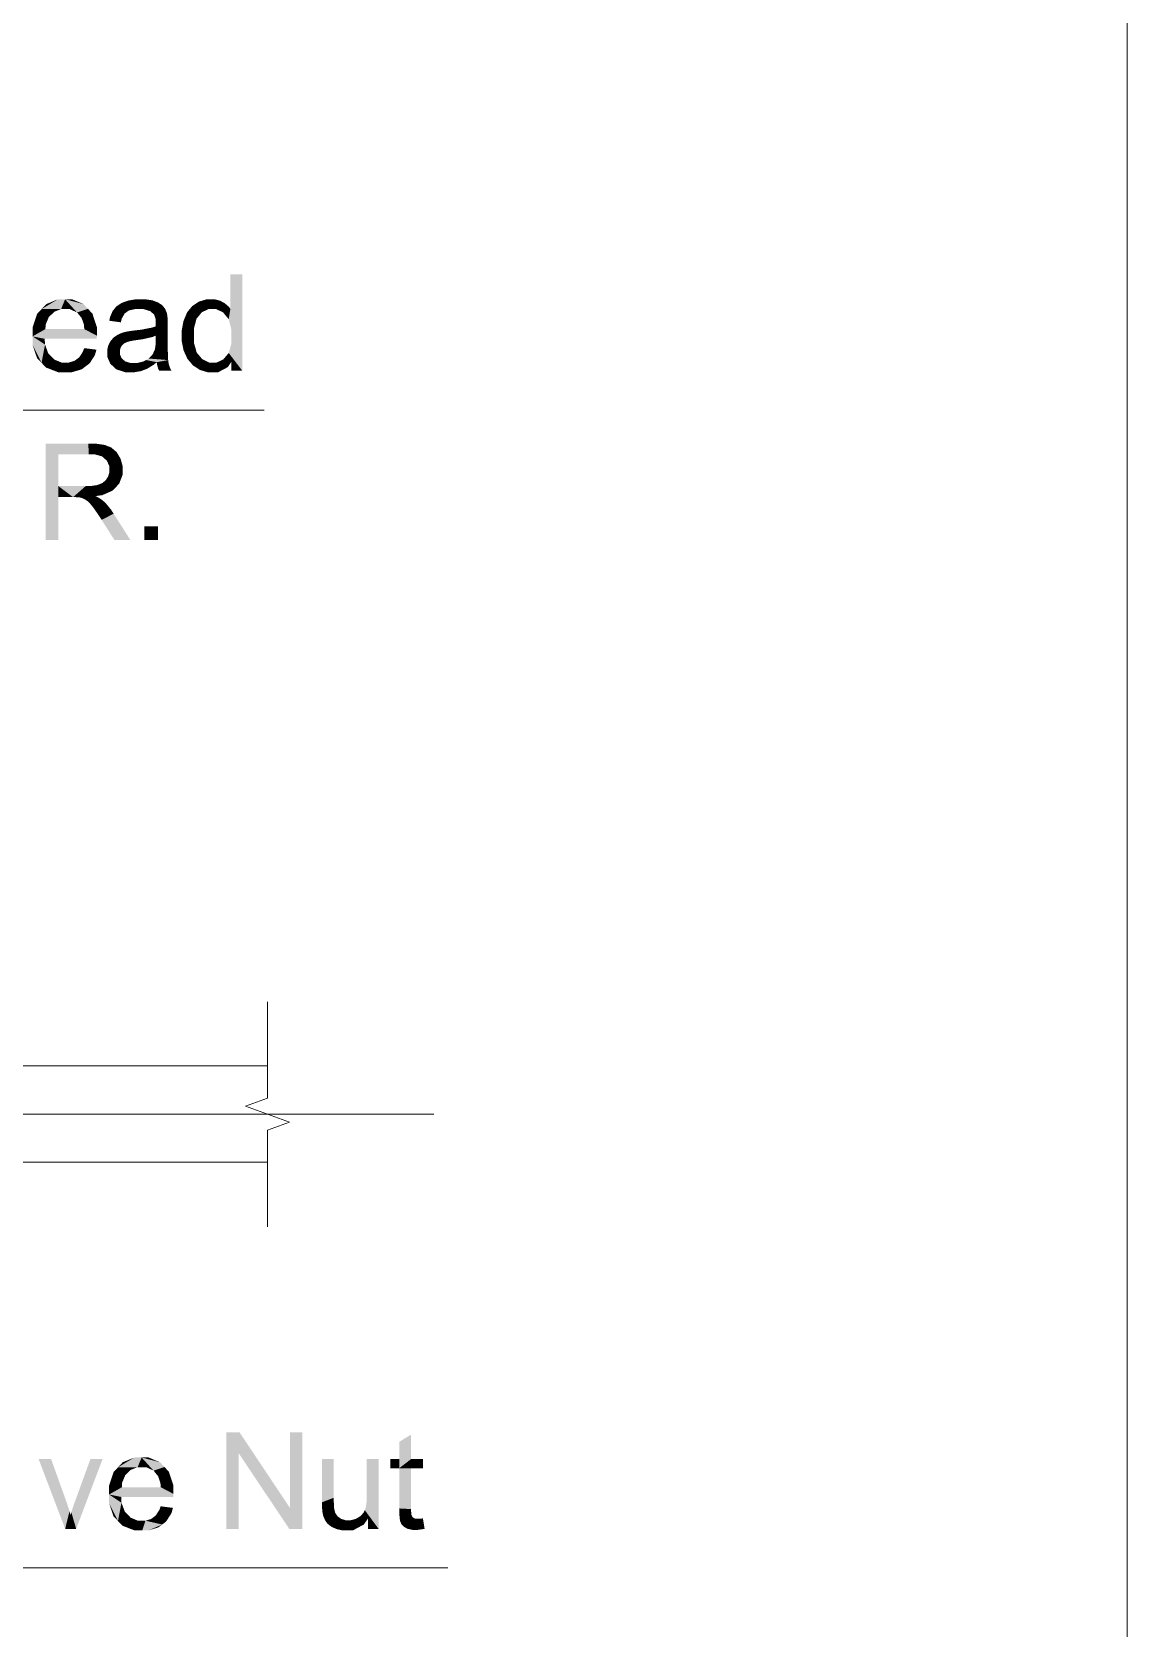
# Model space of a CAD drawing. Header units: millimetres. Extents: x 2 to 579, y 1 to 405.
# Drawn here: x 264.9 to 280.24, y 84.59 to 106.95 of the extents above; entities that cross this region are included whole.
import ezdxf

# ---------------------------------------------------------------- set-up
doc = ezdxf.new("R2010")
doc.units = ezdxf.units.MM
doc.linetypes.add('XKITLINE00', pattern=[0])
doc.layers.add('LinkedObject', color=7, linetype='Continuous', lineweight=0)

# ---------------------------------------------------------------- blocks, each defined once
blk = doc.blocks.new('*A4')
at = {"layer": 'LinkedObject'}
for points in [[(267.848, 103.555), (267.682, 103.071), (267.682, 103.555)], [(267.848, 103.555), (267.697, 102.78), (267.682, 103.071)], [(267.697, 102.78), (267.848, 103.555), (267.848, 102.205)], [(265.265, 103.206), (265.037, 103.069), (265.101, 103.137)], [(265.366, 103.206), (265.037, 103.069), (265.265, 103.206)], [(265.31, 103.069), (265.037, 103.069), (265.366, 103.206)], [(265.31, 103.069), (265.366, 103.206), (265.367, 103.069)], [(265.366, 103.206), (265.43, 103.069), (265.367, 103.069)], [(265.624, 103.139), (265.366, 103.206), (265.464, 103.206)], [(265.686, 103.072), (265.366, 103.206), (265.624, 103.139)], [(265.533, 103.021), (265.366, 103.206), (265.686, 103.072)], [(265.43, 103.069), (265.366, 103.206), (265.533, 103.021)], [(266.083, 103.105), (266.257, 103.048), (266.057, 103.073)], [(266.156, 103.154), (266.257, 103.048), (266.083, 103.105)], [(266.204, 103.171), (266.257, 103.048), (266.156, 103.154)], [(266.363, 103.206), (266.204, 103.171), (266.252, 103.188)], [(266.343, 103.068), (266.204, 103.171), (266.363, 103.206)], [(266.257, 103.048), (266.204, 103.171), (266.343, 103.068)], [(266.343, 103.068), (266.363, 103.206), (266.401, 103.068)], [(266.401, 103.068), (266.363, 103.206), (266.464, 103.068)], [(266.426, 103.206), (266.464, 103.068), (266.363, 103.206)], [(266.59, 103.191), (266.426, 103.206), (266.488, 103.206)], [(266.629, 103.176), (266.426, 103.206), (266.59, 103.191)], [(266.558, 103.04), (266.426, 103.206), (266.629, 103.176)], [(266.464, 103.068), (266.426, 103.206), (266.558, 103.04)], [(266.558, 103.04), (266.629, 103.176), (266.59, 103.012)], [(266.59, 103.012), (266.629, 103.176), (266.613, 102.991)], [(266.629, 103.176), (266.637, 102.92), (266.613, 102.991)], [(266.744, 103.102), (266.637, 102.92), (266.629, 103.176)], [(266.726, 103.124), (266.629, 103.176), (266.668, 103.161)], [(266.744, 103.102), (266.629, 103.176), (266.726, 103.124)], [(266.763, 103.08), (266.637, 102.92), (266.744, 103.102)], [(267.146, 103.11), (267.244, 102.978), (267.073, 103.019)], [(267.281, 103.023), (267.146, 103.11), (267.195, 103.142)], [(267.244, 102.978), (267.146, 103.11), (267.281, 103.023)], [(267.243, 103.174), (267.373, 103.068), (267.195, 103.142)], [(267.195, 103.142), (267.373, 103.068), (267.281, 103.023)], [(267.352, 103.206), (267.373, 103.068), (267.243, 103.174)], [(267.413, 103.206), (267.373, 103.068), (267.352, 103.206)], [(267.373, 103.068), (267.413, 103.206), (267.429, 103.068)], [(267.413, 103.206), (267.485, 103.068), (267.429, 103.068)], [(267.457, 103.206), (267.485, 103.068), (267.413, 103.206)], [(267.535, 103.187), (267.485, 103.068), (267.457, 103.206)], [(267.57, 103.168), (267.485, 103.068), (267.535, 103.187)], [(267.57, 103.168), (267.581, 103.021), (267.485, 103.068)], [(267.604, 103.149), (267.581, 103.021), (267.57, 103.168)], [(267.66, 103.101), (267.581, 103.021), (267.604, 103.149)], [(267.682, 103.071), (267.581, 103.021), (267.66, 103.101)], [(265.037, 103.069), (264.91, 102.81), (264.974, 103.001)], [(265.137, 102.955), (264.91, 102.81), (265.037, 103.069)], [(265.094, 102.852), (264.91, 102.81), (265.137, 102.955)], [(265.037, 103.069), (265.176, 102.993), (265.137, 102.955)], [(265.176, 102.993), (265.037, 103.069), (265.215, 103.031)], [(265.215, 103.031), (265.037, 103.069), (265.31, 103.069)], [(265.533, 103.021), (265.686, 103.072), (265.573, 102.974)], [(265.686, 103.072), (265.598, 102.943), (265.573, 102.974)], [(265.598, 102.943), (265.686, 103.072), (265.63, 102.85)], [(265.63, 102.85), (265.686, 103.072), (265.811, 102.817)], [(265.811, 102.817), (265.686, 103.072), (265.749, 103.005)], [(266.057, 103.073), (265.985, 102.905), (266.032, 103.041)], [(266.201, 103.007), (265.985, 102.905), (266.057, 103.073)], [(266.032, 103.041), (265.985, 102.905), (265.996, 102.957)], [(266.16, 102.935), (265.985, 102.905), (266.201, 103.007)], [(265.985, 102.905), (266.16, 102.935), (266.147, 102.883)], [(266.201, 103.007), (266.057, 103.073), (266.229, 103.027)], [(266.229, 103.027), (266.057, 103.073), (266.257, 103.048)], [(266.637, 102.865), (266.8, 102.968), (266.636, 102.843)], [(266.636, 102.843), (266.8, 102.968), (266.636, 102.826)], [(266.636, 102.826), (266.8, 102.968), (266.637, 102.697)], [(266.789, 103.023), (266.637, 102.92), (266.763, 103.08)], [(266.796, 102.989), (266.637, 102.92), (266.789, 103.023)], [(266.637, 102.92), (266.796, 102.989), (266.8, 102.968)], [(266.637, 102.92), (266.8, 102.968), (266.637, 102.869)], [(266.637, 102.869), (266.8, 102.968), (266.637, 102.865)], [(266.804, 102.892), (266.637, 102.697), (266.8, 102.968)], [(266.804, 102.836), (266.637, 102.697), (266.804, 102.892)], [(267.049, 102.959), (267, 102.694), (267.024, 102.9)], [(267.207, 102.933), (267, 102.694), (267.049, 102.959)], [(267.17, 102.791), (267, 102.694), (267.207, 102.933)], [(267.024, 102.9), (267, 102.694), (267, 102.767)], [(267.073, 103.019), (267.244, 102.978), (267.049, 102.959)], [(267.049, 102.959), (267.244, 102.978), (267.207, 102.933)], [(267.581, 103.021), (267.682, 103.071), (267.619, 102.974)], [(267.619, 102.974), (267.682, 103.071), (267.658, 102.927)], [(267.682, 103.071), (267.697, 102.78), (267.658, 102.927)], [(264.91, 102.81), (265.094, 102.852), (265.09, 102.788)], [(265.09, 102.788), (264.91, 102.686), (264.91, 102.81)], [(265.09, 102.788), (265.811, 102.696), (264.91, 102.686)], [(265.811, 102.689), (264.91, 102.686), (265.811, 102.696)], [(265.81, 102.667), (264.91, 102.686), (265.811, 102.689)], [(264.91, 102.686), (265.036, 102.316), (264.91, 102.567)], [(265.085, 102.572), (265.036, 102.316), (264.91, 102.686)], [(265.085, 102.572), (264.91, 102.686), (265.08, 102.652)], [(265.81, 102.652), (264.91, 102.686), (265.81, 102.667)], [(265.08, 102.652), (264.91, 102.686), (265.81, 102.652)], [(265.635, 102.788), (265.811, 102.696), (265.09, 102.788)], [(265.63, 102.85), (265.811, 102.817), (265.635, 102.788)], [(265.811, 102.696), (265.635, 102.788), (265.811, 102.817)], [(266.048, 102.672), (266.156, 102.547), (266.005, 102.624)], [(266.168, 102.565), (266.048, 102.672), (266.075, 102.69)], [(266.156, 102.547), (266.048, 102.672), (266.168, 102.565)], [(266.101, 102.708), (266.2, 102.592), (266.075, 102.69)], [(266.075, 102.69), (266.2, 102.592), (266.168, 102.565)], [(266.161, 102.735), (266.2, 102.592), (266.101, 102.708)], [(266.194, 102.744), (266.2, 102.592), (266.161, 102.735)], [(266.218, 102.751), (266.243, 102.61), (266.194, 102.744)], [(266.2, 102.592), (266.194, 102.744), (266.222, 102.601)], [(266.222, 102.601), (266.194, 102.744), (266.243, 102.61)], [(266.292, 102.763), (266.315, 102.627), (266.218, 102.751)], [(266.218, 102.751), (266.315, 102.627), (266.243, 102.61)], [(266.341, 102.769), (266.366, 102.634), (266.292, 102.763)], [(266.292, 102.763), (266.366, 102.634), (266.315, 102.627)], [(266.441, 102.781), (266.456, 102.647), (266.341, 102.769)], [(266.341, 102.769), (266.456, 102.647), (266.366, 102.634)], [(266.589, 102.81), (266.637, 102.697), (266.441, 102.781)], [(266.441, 102.781), (266.637, 102.697), (266.456, 102.647)], [(266.456, 102.647), (266.637, 102.697), (266.592, 102.678)], [(266.636, 102.826), (266.637, 102.697), (266.589, 102.81)], [(266.804, 102.836), (266.636, 102.636), (266.637, 102.697)], [(266.804, 102.615), (266.636, 102.636), (266.804, 102.836)], [(266.804, 102.615), (266.636, 102.581), (266.636, 102.636)], [(267, 102.694), (267.17, 102.791), (267.17, 102.694)], [(267, 102.694), (267.17, 102.6), (267, 102.619)], [(267.17, 102.6), (267, 102.694), (267.17, 102.694)], [(267.697, 102.78), (267.848, 102.205), (267.697, 102.68)], [(267.697, 102.68), (267.848, 102.205), (267.697, 102.589)], [(264.91, 102.567), (265.036, 102.316), (264.973, 102.382)], [(265.13, 102.448), (265.036, 102.316), (265.085, 102.572)], [(265.036, 102.316), (265.13, 102.448), (265.098, 102.25)], [(265.171, 102.406), (265.098, 102.25), (265.13, 102.448)], [(265.563, 102.392), (265.805, 102.5), (265.71, 102.308)], [(265.614, 102.469), (265.805, 102.5), (265.563, 102.392)], [(265.805, 102.5), (265.614, 102.469), (265.633, 102.521)], [(265.71, 102.308), (265.805, 102.5), (265.785, 102.425)], [(265.989, 102.595), (265.956, 102.464), (265.973, 102.565)], [(266.145, 102.529), (265.956, 102.464), (265.989, 102.595)], [(265.973, 102.565), (265.956, 102.464), (265.956, 102.499)], [(266.133, 102.49), (265.956, 102.464), (266.145, 102.529)], [(265.956, 102.464), (266.133, 102.49), (266.133, 102.468)], [(266.133, 102.435), (265.956, 102.464), (266.133, 102.468)], [(265.956, 102.464), (266.133, 102.435), (265.956, 102.402)], [(265.956, 102.402), (266.133, 102.435), (266, 102.302)], [(266.005, 102.624), (266.156, 102.547), (265.989, 102.595)], [(265.989, 102.595), (266.156, 102.547), (266.145, 102.529)], [(266, 102.302), (266.133, 102.435), (266.043, 102.262)], [(266.043, 102.262), (266.133, 102.435), (266.158, 102.38)], [(266.537, 102.376), (266.804, 102.5), (266.81, 102.354)], [(266.592, 102.434), (266.804, 102.5), (266.537, 102.376)], [(266.609, 102.47), (266.804, 102.5), (266.592, 102.434)], [(266.804, 102.5), (266.609, 102.47), (266.623, 102.498)], [(266.623, 102.498), (266.804, 102.615), (266.804, 102.5)], [(266.636, 102.581), (266.804, 102.615), (266.623, 102.498)], [(267, 102.619), (267.17, 102.6), (267.027, 102.486)], [(267.027, 102.486), (267.17, 102.6), (267.054, 102.428)], [(267.054, 102.428), (267.17, 102.6), (267.21, 102.459)], [(267.21, 102.459), (267.157, 102.28), (267.054, 102.428)], [(267.054, 102.428), (267.157, 102.28), (267.081, 102.37)], [(267.249, 102.413), (267.157, 102.28), (267.21, 102.459)], [(267.157, 102.28), (267.249, 102.413), (267.206, 102.248)], [(267.206, 102.248), (267.249, 102.413), (267.289, 102.366)], [(267.659, 102.453), (267.694, 102.329), (267.621, 102.409)], [(267.697, 102.589), (267.848, 102.205), (267.659, 102.453)], [(267.659, 102.453), (267.848, 102.205), (267.694, 102.329)], [(265.212, 102.363), (265.098, 102.25), (265.171, 102.406)], [(265.212, 102.363), (265.376, 102.184), (265.098, 102.25)], [(265.098, 102.25), (265.376, 102.184), (265.268, 102.184)], [(265.314, 102.32), (265.376, 102.184), (265.212, 102.363)], [(265.376, 102.32), (265.376, 102.184), (265.314, 102.32)], [(265.421, 102.32), (265.655, 102.267), (265.376, 102.184)], [(265.421, 102.32), (265.376, 102.184), (265.376, 102.32)], [(265.376, 102.184), (265.655, 102.267), (265.461, 102.184)], [(265.499, 102.344), (265.655, 102.267), (265.421, 102.32)], [(265.461, 102.184), (265.655, 102.267), (265.6, 102.225)], [(265.531, 102.368), (265.71, 102.308), (265.499, 102.344)], [(265.655, 102.267), (265.499, 102.344), (265.71, 102.308)], [(265.563, 102.392), (265.71, 102.308), (265.531, 102.368)], [(266.158, 102.38), (266.086, 102.223), (266.043, 102.262)], [(266.183, 102.358), (266.086, 102.223), (266.158, 102.38)], [(266.208, 102.335), (266.086, 102.223), (266.183, 102.358)], [(266.086, 102.223), (266.208, 102.335), (266.21, 102.184)], [(266.29, 102.184), (266.208, 102.335), (266.282, 102.313)], [(266.21, 102.184), (266.208, 102.335), (266.29, 102.184)], [(266.282, 102.313), (266.339, 102.184), (266.29, 102.184)], [(266.33, 102.313), (266.339, 102.184), (266.282, 102.313)], [(266.378, 102.313), (266.339, 102.184), (266.33, 102.313)], [(266.339, 102.184), (266.378, 102.313), (266.43, 102.2)], [(266.473, 102.216), (266.378, 102.313), (266.463, 102.334)], [(266.43, 102.2), (266.378, 102.313), (266.473, 102.216)], [(266.65, 102.325), (266.463, 102.334), (266.5, 102.355)], [(266.604, 102.287), (266.463, 102.334), (266.65, 102.325)], [(266.515, 102.232), (266.463, 102.334), (266.604, 102.287)], [(266.473, 102.216), (266.463, 102.334), (266.515, 102.232)], [(266.537, 102.376), (266.81, 102.354), (266.5, 102.355)], [(266.81, 102.354), (266.65, 102.325), (266.5, 102.355)], [(266.65, 102.325), (266.81, 102.354), (266.654, 102.291)], [(266.654, 102.291), (266.81, 102.354), (266.815, 102.323)], [(266.815, 102.323), (266.671, 102.231), (266.654, 102.291)], [(266.82, 102.292), (266.671, 102.231), (266.815, 102.323)], [(266.82, 102.292), (266.684, 102.205), (266.671, 102.231)], [(266.841, 102.233), (266.684, 102.205), (266.82, 102.292)], [(266.684, 102.205), (266.841, 102.233), (266.857, 102.205)], [(267.289, 102.366), (267.421, 102.184), (267.206, 102.248)], [(267.206, 102.248), (267.421, 102.184), (267.255, 102.216)], [(267.255, 102.216), (267.421, 102.184), (267.362, 102.184)], [(267.382, 102.32), (267.421, 102.184), (267.289, 102.366)], [(267.421, 102.184), (267.382, 102.32), (267.436, 102.32)], [(267.421, 102.184), (267.694, 102.329), (267.511, 102.184)], [(267.49, 102.32), (267.694, 102.329), (267.421, 102.184)], [(267.49, 102.32), (267.421, 102.184), (267.436, 102.32)], [(267.583, 102.364), (267.694, 102.329), (267.49, 102.32)], [(267.511, 102.184), (267.694, 102.329), (267.647, 102.256)], [(267.694, 102.329), (267.583, 102.364), (267.621, 102.409)], [(267.694, 102.329), (267.848, 102.205), (267.694, 102.205)], [(265.272, 100.589), (265.093, 99.835), (265.093, 101.185)], [(265.093, 101.185), (265.272, 101.036), (265.272, 100.589)], [(265.698, 101.036), (265.093, 101.185), (265.691, 101.185)], [(265.272, 101.036), (265.093, 101.185), (265.698, 101.036)], [(265.691, 101.185), (265.773, 101.036), (265.698, 101.036)], [(265.918, 101.166), (265.691, 101.185), (265.781, 101.185)], [(265.965, 101.148), (265.691, 101.185), (265.918, 101.166)], [(265.883, 101.005), (265.691, 101.185), (265.965, 101.148)], [(265.773, 101.036), (265.691, 101.185), (265.883, 101.005)], [(265.965, 101.148), (265.918, 100.974), (265.883, 101.005)], [(266.012, 101.13), (265.918, 100.974), (265.965, 101.148)], [(265.918, 100.974), (266.012, 101.13), (265.952, 100.944)], [(265.952, 100.944), (266.012, 101.13), (266.115, 101.02)], [(266.115, 101.02), (266.012, 101.13), (266.087, 101.066)], [(266.115, 101.02), (265.987, 100.865), (265.952, 100.944)], [(266.143, 100.974), (265.987, 100.865), (266.115, 101.02)], [(266.171, 100.872), (265.987, 100.865), (266.143, 100.974)], [(266.171, 100.816), (265.987, 100.865), (266.171, 100.872)], [(265.987, 100.865), (266.171, 100.816), (265.987, 100.817)], [(265.881, 100.627), (266.078, 100.574), (265.846, 100.615)], [(266.078, 100.574), (265.881, 100.627), (265.933, 100.668)], [(265.951, 100.696), (266.078, 100.574), (265.933, 100.668)], [(265.969, 100.724), (266.078, 100.574), (265.951, 100.696)], [(265.969, 100.724), (266.171, 100.816), (266.078, 100.574)], [(265.987, 100.784), (266.171, 100.816), (265.969, 100.724)], [(266.171, 100.816), (265.987, 100.784), (265.987, 100.817)], [(266.078, 100.574), (266.171, 100.816), (266.124, 100.623)], [(266.124, 100.623), (266.171, 100.816), (266.171, 100.744)], [(265.272, 100.589), (265.272, 100.434), (265.093, 99.835)], [(265.093, 99.835), (265.272, 100.434), (265.272, 99.835)], [(265.478, 100.434), (265.272, 100.589), (265.655, 100.589)], [(265.272, 100.434), (265.272, 100.589), (265.478, 100.434)], [(265.478, 100.434), (265.655, 100.589), (265.513, 100.434)], [(265.513, 100.434), (265.655, 100.589), (265.563, 100.431)], [(265.563, 100.431), (265.655, 100.589), (265.578, 100.428)], [(265.578, 100.428), (265.655, 100.589), (265.598, 100.423)], [(265.598, 100.423), (265.655, 100.589), (265.639, 100.405)], [(265.639, 100.405), (265.655, 100.589), (265.716, 100.589)], [(265.639, 100.405), (265.716, 100.589), (265.659, 100.392)], [(265.716, 100.589), (265.791, 100.449), (265.659, 100.392)], [(265.659, 100.392), (265.791, 100.449), (265.679, 100.379)], [(265.791, 100.449), (265.724, 100.334), (265.679, 100.379)], [(265.812, 100.602), (265.791, 100.449), (265.716, 100.589)], [(265.826, 100.432), (265.724, 100.334), (265.791, 100.449)], [(265.724, 100.334), (265.826, 100.432), (265.75, 100.302)], [(265.75, 100.302), (265.826, 100.432), (265.775, 100.269)], [(265.775, 100.269), (265.826, 100.432), (265.899, 100.382)], [(265.791, 100.449), (265.812, 100.602), (265.888, 100.462)], [(265.846, 100.615), (266.078, 100.574), (265.812, 100.602)], [(266.031, 100.525), (265.812, 100.602), (266.078, 100.574)], [(265.888, 100.462), (265.812, 100.602), (266.031, 100.525)], [(265.899, 100.382), (265.826, 100.432), (265.88, 100.398)], [(265.899, 100.382), (265.839, 100.176), (265.775, 100.269)], [(265.938, 100.346), (265.839, 100.176), (265.899, 100.382)], [(266.012, 100.256), (265.839, 100.176), (265.938, 100.346)], [(265.839, 100.176), (266.012, 100.256), (265.878, 100.116)], [(265.878, 100.116), (266.012, 100.256), (266.046, 100.202)], [(265.878, 100.116), (266.046, 100.202), (266.057, 99.835)], [(266.057, 99.835), (266.046, 100.202), (266.28, 99.835)], [(266.666, 100.024), (266.477, 99.835), (266.477, 100.024)], [(266.666, 99.835), (266.477, 99.835), (266.666, 100.024)], [(267.627, 87.331), (267.799, 87.04), (267.627, 85.981)], [(267.799, 87.04), (267.627, 87.331), (267.811, 87.331)], [(267.799, 87.04), (267.811, 87.331), (268.506, 85.981)], [(268.506, 85.981), (267.811, 87.331), (268.518, 86.271)], [(268.69, 87.331), (268.518, 86.271), (268.518, 87.331)], [(268.69, 85.981), (268.518, 86.271), (268.69, 87.331)], [(270.214, 87.301), (270.048, 86.959), (270.048, 87.201)], [(270.048, 86.959), (270.214, 87.301), (270.048, 86.831)], [(270.214, 86.959), (270.048, 86.831), (270.214, 87.301)], [(266.337, 86.981), (266.109, 86.845), (266.172, 86.913)], [(266.438, 86.981), (266.109, 86.845), (266.337, 86.981)], [(266.382, 86.845), (266.109, 86.845), (266.438, 86.981)], [(266.382, 86.845), (266.438, 86.981), (266.439, 86.845)], [(266.438, 86.981), (266.502, 86.845), (266.439, 86.845)], [(266.696, 86.914), (266.438, 86.981), (266.536, 86.981)], [(266.758, 86.848), (266.438, 86.981), (266.696, 86.914)], [(266.605, 86.797), (266.438, 86.981), (266.758, 86.848)], [(266.502, 86.845), (266.438, 86.981), (266.605, 86.797)], [(267.627, 85.981), (267.799, 87.04), (267.799, 85.981)], [(265.17, 86.959), (265.367, 85.981), (264.995, 86.959)], [(265.38, 86.373), (265.367, 85.981), (265.17, 86.959)], [(265.891, 86.959), (265.504, 86.362), (265.721, 86.959)], [(265.521, 85.981), (265.504, 86.362), (265.891, 86.959)], [(266.109, 86.845), (265.982, 86.585), (266.045, 86.777)], [(266.208, 86.73), (265.982, 86.585), (266.109, 86.845)], [(266.109, 86.845), (266.247, 86.768), (266.208, 86.73)], [(266.247, 86.768), (266.109, 86.845), (266.286, 86.807)], [(266.286, 86.807), (266.109, 86.845), (266.382, 86.845)], [(266.605, 86.797), (266.758, 86.848), (266.644, 86.749)], [(266.758, 86.848), (266.67, 86.718), (266.644, 86.749)], [(266.67, 86.718), (266.758, 86.848), (266.701, 86.626)], [(266.701, 86.626), (266.758, 86.848), (266.882, 86.593)], [(266.882, 86.593), (266.758, 86.848), (266.82, 86.781)], [(269.131, 86.959), (268.965, 86.353), (268.965, 86.959)], [(269.131, 86.417), (268.965, 86.353), (269.131, 86.959)], [(269.758, 86.959), (269.592, 86.436), (269.592, 86.959)], [(269.758, 85.981), (269.592, 86.436), (269.758, 86.959)], [(269.925, 86.959), (270.048, 86.831), (269.925, 86.831)], [(270.048, 86.959), (270.048, 86.831), (269.925, 86.959)], [(270.214, 86.831), (270.048, 86.831), (270.214, 86.959)], [(270.048, 86.267), (270.214, 86.831), (270.214, 86.258)], [(270.048, 86.831), (270.214, 86.831), (270.048, 86.267)], [(270.379, 86.831), (270.214, 86.959), (270.379, 86.959)], [(270.214, 86.831), (270.214, 86.959), (270.379, 86.831)], [(266.165, 86.628), (265.982, 86.585), (266.208, 86.73)], [(265.982, 86.585), (266.165, 86.628), (266.161, 86.564)], [(266.161, 86.564), (265.982, 86.462), (265.982, 86.585)], [(266.161, 86.564), (266.882, 86.472), (265.982, 86.462)], [(266.707, 86.564), (266.882, 86.472), (266.161, 86.564)], [(266.701, 86.626), (266.882, 86.593), (266.707, 86.564)], [(266.882, 86.472), (266.707, 86.564), (266.882, 86.593)], [(265.397, 86.326), (265.367, 85.981), (265.38, 86.373)], [(265.428, 86.227), (265.367, 85.981), (265.397, 86.326)], [(265.504, 86.362), (265.521, 85.981), (265.484, 86.308)], [(266.882, 86.464), (265.982, 86.462), (266.882, 86.472)], [(266.882, 86.442), (265.982, 86.462), (266.882, 86.464)], [(265.982, 86.462), (266.107, 86.091), (265.982, 86.343)], [(266.156, 86.347), (266.107, 86.091), (265.982, 86.462)], [(266.156, 86.347), (265.982, 86.462), (266.152, 86.428)], [(266.881, 86.428), (265.982, 86.462), (266.882, 86.442)], [(266.152, 86.428), (265.982, 86.462), (266.881, 86.428)], [(265.982, 86.343), (266.107, 86.091), (266.044, 86.157)], [(266.202, 86.224), (266.107, 86.091), (266.156, 86.347)], [(268.965, 86.353), (269.131, 86.417), (269.131, 86.352)], [(268.965, 86.353), (269.131, 86.352), (268.965, 86.3)], [(269.131, 86.352), (268.97, 86.223), (268.965, 86.3)], [(269.136, 86.265), (268.97, 86.223), (269.131, 86.352)], [(269.592, 86.373), (269.758, 85.981), (269.578, 86.277)], [(269.592, 86.436), (269.758, 85.981), (269.592, 86.373)], [(265.442, 86.176), (265.367, 85.981), (265.428, 86.227)], [(265.442, 86.176), (265.521, 85.981), (265.367, 85.981)], [(265.453, 86.215), (265.521, 85.981), (265.442, 86.176)], [(265.484, 86.308), (265.521, 85.981), (265.453, 86.215)], [(266.107, 86.091), (266.202, 86.224), (266.17, 86.025)], [(266.243, 86.181), (266.17, 86.025), (266.202, 86.224)], [(266.284, 86.138), (266.17, 86.025), (266.243, 86.181)], [(266.284, 86.138), (266.447, 85.959), (266.17, 86.025)], [(266.386, 86.095), (266.447, 85.959), (266.284, 86.138)], [(266.447, 86.095), (266.447, 85.959), (266.386, 86.095)], [(266.493, 86.095), (266.727, 86.042), (266.447, 85.959)], [(266.493, 86.095), (266.447, 85.959), (266.447, 86.095)], [(266.57, 86.119), (266.727, 86.042), (266.493, 86.095)], [(266.603, 86.143), (266.781, 86.083), (266.57, 86.119)], [(266.727, 86.042), (266.57, 86.119), (266.781, 86.083)], [(266.635, 86.167), (266.781, 86.083), (266.603, 86.143)], [(266.635, 86.167), (266.877, 86.275), (266.781, 86.083)], [(266.686, 86.244), (266.877, 86.275), (266.635, 86.167)], [(266.877, 86.275), (266.686, 86.244), (266.705, 86.297)], [(266.781, 86.083), (266.877, 86.275), (266.856, 86.2)], [(268.518, 86.271), (268.69, 85.981), (268.506, 85.981)], [(268.97, 86.223), (269.136, 86.265), (268.975, 86.199)], [(268.975, 86.199), (269.136, 86.265), (269.141, 86.242)], [(269.149, 86.209), (268.975, 86.199), (269.141, 86.242)], [(268.975, 86.199), (269.149, 86.209), (268.983, 86.162)], [(268.983, 86.162), (269.149, 86.209), (269.008, 86.101)], [(269.008, 86.101), (269.149, 86.209), (269.026, 86.076)], [(269.026, 86.076), (269.149, 86.209), (269.182, 86.158)], [(269.026, 86.076), (269.182, 86.158), (269.045, 86.051)], [(269.045, 86.051), (269.182, 86.158), (269.1, 86.009)], [(269.1, 86.009), (269.182, 86.158), (269.138, 85.992)], [(269.138, 85.992), (269.182, 86.158), (269.207, 86.14)], [(269.233, 86.121), (269.138, 85.992), (269.207, 86.14)], [(269.138, 85.992), (269.233, 86.121), (269.175, 85.976)], [(269.175, 85.976), (269.233, 86.121), (269.256, 85.959)], [(269.299, 85.959), (269.233, 86.121), (269.295, 86.102)], [(269.256, 85.959), (269.233, 86.121), (269.299, 85.959)], [(269.332, 86.102), (269.299, 85.959), (269.295, 86.102)], [(269.37, 86.102), (269.552, 86.042), (269.299, 85.959)], [(269.37, 86.102), (269.299, 85.959), (269.332, 86.102)], [(269.439, 86.121), (269.552, 86.042), (269.37, 86.102)], [(269.472, 86.14), (269.552, 86.042), (269.439, 86.121)], [(269.505, 86.16), (269.552, 86.042), (269.472, 86.14)], [(269.609, 86.125), (269.505, 86.16), (269.551, 86.212)], [(269.552, 86.042), (269.505, 86.16), (269.609, 86.125)], [(269.564, 86.244), (269.758, 85.981), (269.551, 86.212)], [(269.551, 86.212), (269.758, 85.981), (269.609, 86.125)], [(269.578, 86.277), (269.758, 85.981), (269.564, 86.244)], [(269.609, 86.125), (269.758, 85.981), (269.609, 85.981)], [(270.214, 86.258), (270.048, 86.192), (270.048, 86.267)], [(270.214, 86.223), (270.048, 86.192), (270.214, 86.258)], [(270.214, 86.223), (270.068, 86.071), (270.048, 86.192)], [(270.048, 86.192), (270.068, 86.071), (270.058, 86.094)], [(270.218, 86.177), (270.068, 86.071), (270.214, 86.223)], [(270.068, 86.071), (270.218, 86.177), (270.227, 86.157)], [(270.068, 86.071), (270.227, 86.157), (270.078, 86.048)], [(270.078, 86.048), (270.227, 86.157), (270.113, 86.01)], [(270.113, 86.01), (270.227, 86.157), (270.138, 85.996)], [(270.138, 85.996), (270.227, 86.157), (270.241, 86.14)], [(270.241, 86.14), (270.163, 85.982), (270.138, 85.996)], [(270.251, 86.134), (270.163, 85.982), (270.241, 86.14)], [(270.261, 86.128), (270.163, 85.982), (270.251, 86.134)], [(270.163, 85.982), (270.261, 86.128), (270.233, 85.967)], [(270.233, 85.967), (270.261, 86.128), (270.278, 85.967)], [(270.278, 85.967), (270.261, 86.128), (270.289, 86.122)], [(270.289, 86.122), (270.305, 85.967), (270.278, 85.967)], [(270.307, 86.122), (270.305, 85.967), (270.289, 86.122)], [(270.307, 86.122), (270.368, 85.975), (270.305, 85.967)], [(270.32, 86.122), (270.368, 85.975), (270.307, 86.122)], [(270.368, 85.975), (270.32, 86.122), (270.356, 86.125)], [(270.403, 85.982), (270.356, 86.125), (270.379, 86.128)], [(270.368, 85.975), (270.356, 86.125), (270.403, 85.982)], [(266.17, 86.025), (266.447, 85.959), (266.34, 85.959)], [(266.447, 85.959), (266.727, 86.042), (266.532, 85.959)], [(266.532, 85.959), (266.727, 86.042), (266.672, 86.001)], [(269.299, 85.959), (269.552, 86.042), (269.397, 85.959)]]:
    blk.add_hatch(color=7, dxfattribs=at).paths.add_polyline_path(points, flags=17)
at = {"layer": 'LinkedObject', "color": 2, "linetype": 'XKITLINE00', "lineweight": 0}
blk.add_line((280.245, 141.419), (280.245, 69.927), dxfattribs=at)
at = {"layer": 'LinkedObject', "color": 6, "linetype": 'XKITLINE00', "lineweight": 0}
for p, q in [((268.155, 101.653), (255.743, 101.653)), ((257.361, 91.792), (270.534, 91.792))]:
    blk.add_line(p, q, dxfattribs=at)
at = {"layer": 'LinkedObject', "color": 7, "linetype": 'XKITLINE00', "lineweight": 0}
for p, q in [((268.202, 93.364), (268.202, 92.014)), ((239.068, 92.466), (268.202, 92.466)), ((268.202, 92.014), (267.892, 91.902)), ((267.892, 91.902), (268.511, 91.677)), ((268.511, 91.677), (268.202, 91.564)), ((268.202, 91.564), (268.202, 90.214)), ((268.202, 91.117), (239.068, 91.117))]:
    blk.add_line(p, q, dxfattribs=at)
at = {"layer": 'LinkedObject', "color": 1, "linetype": 'XKITLINE00', "lineweight": 0}
blk.add_line((260.255, 85.435), (270.729, 85.435), dxfattribs=at)

msp = doc.modelspace()

# ---------------------------------------------------------------- block references
at = {"lineweight": 0}
msp.add_blockref('*A4', (0, 0), dxfattribs=at)

doc.saveas('drawing.dxf')
